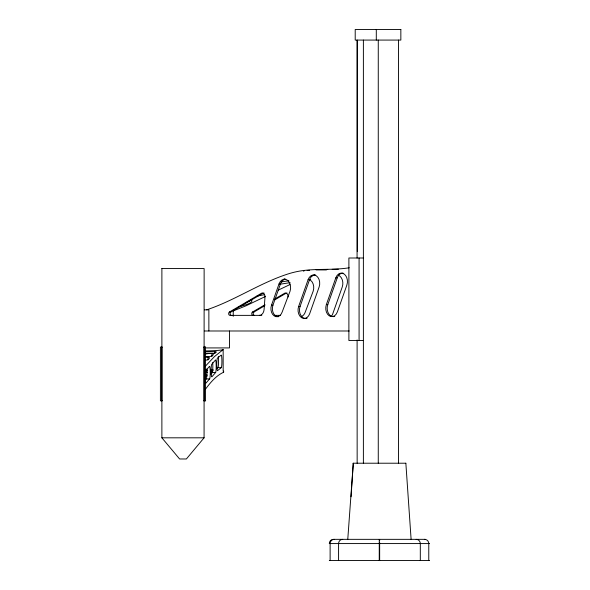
<?xml version="1.0" encoding="UTF-8"?>
<svg xmlns="http://www.w3.org/2000/svg" width="590" height="590" viewBox="0 0 590 590"><rect width="100%" height="100%" fill="white"/><g stroke="black" fill="none" stroke-linecap="round" stroke-linejoin="round"><path stroke-width="0.89" d="M161.889 268.561L161.881 437.817L179.596 458.976L186.381 458.976L204.074 437.817L204.133 268.561L161.83 268.561M379.274 539.393L379.237 560.5M351.057 496.765L353.285 463.216L347.768 539.385M271.503 305.17L279.004 283.967A8.385 6.121 -90 0 1 287.183 280.073A8.385 6.121 -90 0 1 290.029 291.276L282.101 312.191A8.061 5.885 -90 0 1 274.239 315.938A8.061 5.885 -90 0 1 271.503 305.17L272.949 305.17A8.061 5.885 -90 0 0 278.392 316.742M272.949 305.17L280.449 283.967A8.385 6.121 -90 0 1 285.811 279.24M298.636 306.446L308.105 279.667A8.385 6.121 -90 0 1 316.284 275.781A8.385 6.121 -90 0 1 319.131 286.976L309.661 313.747A8.385 6.121 -90 0 1 301.483 317.641A8.385 6.121 -90 0 1 298.636 306.446L300.081 306.446L309.551 279.667A8.385 6.121 -90 0 1 315.362 274.947M326.351 304.602L335.821 277.831A8.385 6.121 -90 0 1 344 273.937A8.385 6.121 -90 0 1 346.846 285.14L337.377 311.911A8.385 6.121 -90 0 1 329.198 315.805A8.385 6.121 -90 0 1 326.351 304.602L327.797 304.602L337.266 277.831A8.385 6.121 -90 0 1 343.078 273.111M205.32 389.378C210.335 382.659 215.852 375.86 223.617 372.216L223.617 371.191M210.696 374.326L212.341 372.43A6.387 0.701 -90 0 0 212.702 362.57M209.605 378.891L206.043 382.999A6.35 0.701 90 0 1 205.187 378.522A6.35 0.701 90 0 1 205.674 370.734L209.502 366.331A6.298 0.693 90 0 1 210.246 372.143A6.298 0.693 90 0 1 209.605 378.891L206.242 378.891A6.298 0.693 -90 0 0 206.817 375.277A6.298 0.693 -90 0 0 206.751 368.942M215.704 372.43L211.869 376.848A6.298 0.693 -90 0 1 211.117 371.206A6.298 0.693 -90 0 1 211.736 364.318L215.291 360.217A6.387 0.701 -90 0 1 216.169 364.443A6.387 0.701 -90 0 1 215.704 372.43L212.341 372.43M205.32 366.228L214.472 356.589L223.16 349.627L223.16 371.191L223.698 371.191M251.657 299.447L251.067 299.934M216.685 368.632L217.88 367.659L221.243 367.659A6.298 0.693 -90 0 0 221.906 361.124A6.298 0.693 -90 0 0 221.191 355.069L217.349 358.211A6.35 0.701 90 0 0 216.825 365.83A6.35 0.701 90 0 0 217.658 370.579L221.243 367.659M250.927 300.037L249.209 301.07M259.998 315.37L229.923 315.37A1.748 1.276 -90 0 1 228.669 313.969A1.748 1.276 -90 0 1 229.414 312.014L261.333 293.348L262.779 293.348A3.614 2.64 -90 0 1 264.121 293.082M229.414 312.014L230.86 312.014L262.779 293.348M253.036 315.37A1.748 1.276 -90 0 1 251.782 313.969A1.748 1.276 -90 0 1 252.535 312.014L264.991 304.728M274.335 299.263L284.454 293.348L285.899 293.348A3.614 2.64 -90 0 1 287.042 293.06M252.535 312.014L253.98 312.014L264.881 305.635M274.999 299.72L285.899 293.348M249.002 301.173L248.132 301.593M265.367 296.497L246.155 305.738L233.227 310.937L233.227 316.321M278.163 290.169L289.926 284.587M247.675 301.8L246.945 302.11M206.655 309.839C235.506 300.251 260.839 282.241 289.985 273.347A162.56 118.752 -90 0 1 301.689 270.758C317.457 268.435 333.512 270.338 349.265 267.772M284.078 278.974L284.793 278.775M264.667 294.661L256.975 296.106M290.132 282.669L279.918 284.233M288.894 280.752L281.083 281.968M239.112 306.748C241.561 305.915 255.573 303.039 251.052 299.44M303.349 271.112L304.093 270.965M307.11 270.522L309.485 270.294M206.773 378.979L205.622 379.053M316.085 269.925L326.484 269.925M205.622 360.21C209.62 360.188 211.788 355.755 205.268 357.4M327.775 269.409L326.248 269.446L327.502 269.519M338.402 269.217L332.17 269.335M363.337 258L348.889 258L348.889 340.511L363.337 340.511M335.821 277.831L337.266 277.831M308.105 279.667L309.551 279.667M279.004 283.967L280.449 283.967M204.42 309.839L208.867 309.839L208.867 330.99M274.704 315.37L280.611 315.37M204.582 330.99L349.221 330.99M162.213 347.075L160.406 347.075L160.406 400.809L162.213 400.809M203.653 347.075L205.674 347.075M206.227 347.923L229.473 347.923L229.481 330.99M205.77 351.706L214.812 351.706C218.625 351.183 214.45 354.089 212.739 353.322L205.504 353.322M205.578 354C219.119 351.537 212.127 358.226 205.504 356.449M205.77 370.69L207.577 370.69M211.198 370.69L213.005 370.69M205.504 372.061L207.311 372.061M210.932 372.061L212.739 372.061M205.578 372.666L207.385 372.666M205.504 375.026L207.311 375.026M205.268 376.007L207.083 376.007M203.653 400.809L205.674 400.809M161.837 437.817L204.118 437.817M353.049 463.216L405.839 463.216M425.353 539.341L333.527 539.341A4.233 4.233 0 0 0 329.301 543.574L429.586 543.574M329.308 560.5L429.586 560.5M211.913 372.666L212.71 372.681M405.854 463.216L411.112 539.385M379.621 539.393L379.643 540.809M379.658 542.446L379.658 560.5M357.334 251.65L357.208 40.076L357.075 258.088M357.105 339.958L357.156 463.216M428.775 560.5L428.775 543.574A4.233 4.152 -90 0 0 424.623 539.341M420.309 560.5L420.309 543.574A4.233 4.152 -90 0 0 416.164 539.341M398.493 40.076L398.493 463.216M378.264 40.076L378.264 463.216M376.295 29.5L376.295 40.076M363.388 40.076L363.388 463.216M359.081 258L359.081 340.511M338.579 560.5L338.579 543.574A4.233 4.152 -90 0 1 342.731 539.341M330.12 560.5L330.12 543.574A4.233 4.152 -90 0 1 334.272 539.341M214.812 351.706L214.812 353.403M211.913 354L211.913 356.544M207.982 357.4L207.982 359.952M205.549 347.075L205.549 400.809M204.066 347.075L204.066 400.809M161.889 347.075L161.889 400.809M223.241 349.627A19.536 1.49 -0.5 0 1 205.49 350.925M223.418 371.966A19.522 1.128 -0.5 0 1 223.595 372.216M218.293 356.515A6.298 0.693 -90 0 1 218.506 363.388A6.298 0.693 -90 0 1 217.88 367.659M213.285 369.901A19.507 1.151 -0.2 0 1 210.8 369.974M207.356 370.033A19.507 1.151 -0.2 0 1 205.63 370.055M233.448 310.502A29.375 4.904 -9.8 0 1 233.625 310.871M311.564 275.965A169.175 123.59 90 0 1 314.868 274.999M231.361 315.37A1.748 1.276 -90 0 1 230.115 313.969A1.748 1.276 -90 0 1 230.86 312.014M254.482 315.37A1.748 1.276 -90 0 1 253.228 313.969A1.748 1.276 -90 0 1 253.98 312.014M259.334 315.37A6.549 4.786 -90 0 0 264.099 309.47L264.999 297.028A3.614 2.64 -90 0 0 261.333 293.348M261.827 315.215A6.549 4.786 -90 0 1 261.127 315.355M307.073 318.231A8.385 6.121 -90 0 1 300.841 315.377A8.385 6.121 -90 0 1 300.081 306.446M334.781 316.395A8.385 6.121 -90 0 1 328.549 313.541A8.385 6.121 -90 0 1 327.797 304.602M284.454 293.348A3.614 2.64 -90 0 1 288.119 297.028M310.266 279.394A8.385 6.121 -90 0 1 310.701 279.535M308.821 279.394A8.385 6.121 -90 0 1 313.143 291.276L305.214 312.191A8.061 5.885 -90 0 1 301.335 316.506M338.358 275.242A8.385 6.121 -90 0 1 342.244 286.976L332.782 313.747A8.385 6.121 -90 0 1 331.123 316.609M400.846 29.5L355.209 29.5L355.209 40.076L400.846 40.076L400.846 29.5"/></g></svg>
